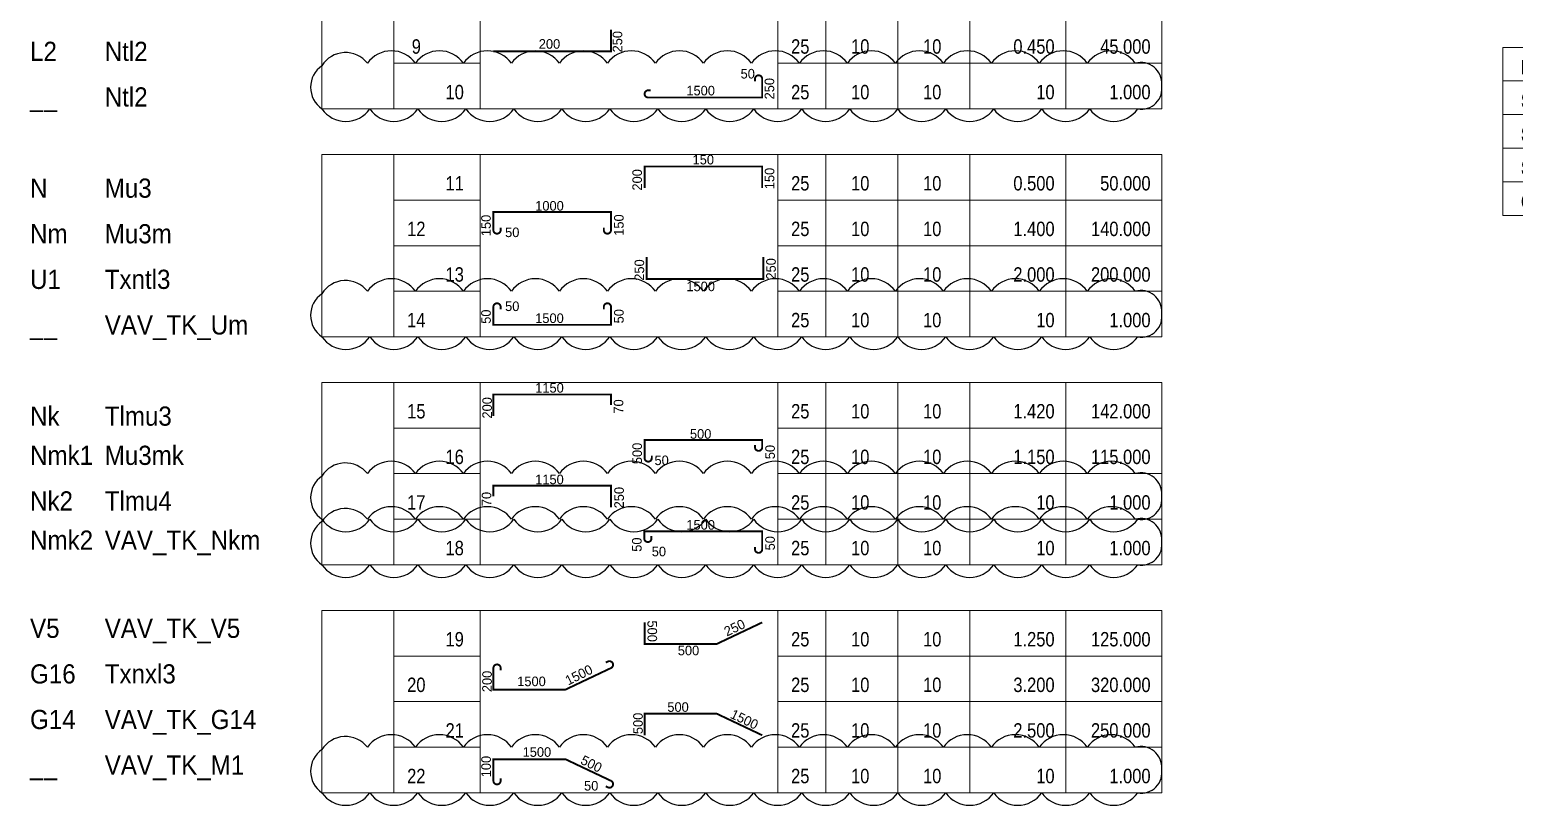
# Model space of a CAD drawing. Header units: millimetres. Extents: x 925681 to 1410834, y 71669 to 296428.
# Drawn here: x 1119095 to 1150030, y 258646 to 274806 of the extents above; entities that cross this region are included whole.
import ezdxf
from ezdxf.enums import TextEntityAlignment as Align

# ---------------------------------------------------------------- set-up
doc = ezdxf.new("R2010")
doc.units = ezdxf.units.MM
doc.header["$LTSCALE"] = 100
for name, color, linetype, lineweight in [('Ap0001_Statistic', 161, 'Continuous', 15), ('Ap0203_T', 243, 'Continuous', 35), ('Ap0310_PSS', 130, 'Continuous', 18), ('Ap0311_H', 8, 'Continuous', 15), ('Ap0314_Kh', 253, 'Continuous', 15)]:
    doc.layers.add(name, color=color, linetype=linetype, lineweight=lineweight)
doc.styles.add('Ap_text tieu de', font='')
doc.styles.add('Ap_Vni-helve', font='', dxfattribs={"width": 0.8, "height": 1})
doc.styles.add('NOTES', font='arial.ttf', dxfattribs={"height": 400})
doc.styles.add('RomanS', font='1.shx')
doc.styles.add('VN', font='')
doc.styles.get('Ap_text tieu de').set_extended_font_data('VNI-Helve-Condense')
doc.styles.get('Ap_Vni-helve').set_extended_font_data('VNI-Helve')
doc.styles.get('VN').set_extended_font_data('VNI-Helve-Condense')

# ---------------------------------------------------------------- blocks, each defined once
blk = doc.blocks.new('*U988')
at = {"const_width": 40}
blk.add_lwpolyline([(9175, -700), (9175, -250), (6725, -250), (6725, -700)], dxfattribs=at)
at = {"layer": 'Ap0310_PSS'}
for p, q in [((0, 0), (0, -950)), ((1500, -950), (1500, 0)), ((1500, 0), (1500, -950)), ((3300, -950), (3300, 0)), ((9500, -950), (9500, 0)), ((10500, -950), (10500, 0)), ((12000, -950), (12000, 0)), ((13500, -950), (13500, 0)), ((15500, -950), (15500, 0)), ((17500, 0), (17500, -950))]:
    blk.add_line(p, q, dxfattribs=at)
at = {"layer": 'Ap0311_H'}
for p, q in [((1500, -950), (3300, -950)), ((9500, -950), (17500, -950))]:
    blk.add_line(p, q, dxfattribs=at)
at = {"style": 'RomanS'}
blk.add_attdef('D2', text='', height=200, dxfattribs=at).set_placement((7948, -107), align=Align.MIDDLE)
at = {"style": 'VN'}
blk.add_attdef('SHT', text='', height=300, dxfattribs=at).set_placement((2768, -750), align=Align.CENTER)
at = {"style": 'RomanS'}
for tag, p in [('D1', (6570, -529)), ('D3', (9329, -500))]:
    blk.add_attdef(tag, text='', height=200, rotation=90, dxfattribs=at).set_placement(p, align=Align.MIDDLE)
at = {"style": 'VN', "flags": 8}
for tag, p in [('PHI', (9968, -750)), ('SOTHANH', (11218, -750)), ('TST', (12718, -750))]:
    blk.add_attdef(tag, text='', height=300, dxfattribs=at).set_placement(p, align=Align.CENTER)
for tag, p in [('L', (15268, -750)), ('LTONG', (17268, -750))]:
    blk.add_attdef(tag, text='', height=300, dxfattribs=at).set_placement(p, align=Align.RIGHT)
blk = doc.blocks.new('*U986')
at = {"const_width": 40}
blk.add_lwpolyline([(6768, -237), (6768, -694), (9200, -694), (9200, -237)], dxfattribs=at)
at = {"layer": 'Ap0310_PSS'}
for p, q in [((0, 0), (0, -950)), ((1500, -950), (1500, 0)), ((1500, 0), (1500, -950)), ((3300, -950), (3300, 0)), ((9500, -950), (9500, 0)), ((10500, -950), (10500, 0)), ((12000, -950), (12000, 0)), ((13500, -950), (13500, 0)), ((15500, -950), (15500, 0)), ((17500, 0), (17500, -950))]:
    blk.add_line(p, q, dxfattribs=at)
at = {"layer": 'Ap0311_H'}
for p, q in [((1500, -950), (3300, -950)), ((9500, -950), (17500, -950))]:
    blk.add_line(p, q, dxfattribs=at)
at = {"style": 'VN'}
blk.add_attdef('SHT', text='', height=300, dxfattribs=at).set_placement((2768, -750), align=Align.CENTER)
at = {"style": 'RomanS'}
for tag, p in [('D1', (6616, -507)), ('D3', (9358, -483))]:
    blk.add_attdef(tag, text='', height=200, rotation=90, dxfattribs=at).set_placement(p, align=Align.MIDDLE)
at = {"style": 'VN', "flags": 8}
for tag, p in [('PHI', (9968, -750)), ('SOTHANH', (11218, -750)), ('TST', (12718, -750))]:
    blk.add_attdef(tag, text='', height=300, dxfattribs=at).set_placement(p, align=Align.CENTER)
for tag, p in [('L', (15268, -750)), ('LTONG', (17268, -750))]:
    blk.add_attdef(tag, text='', height=300, dxfattribs=at).set_placement(p, align=Align.RIGHT)
at = {"style": 'RomanS'}
blk.add_attdef('D2', text='', height=200, dxfattribs=at).set_placement((7893, -848), align=Align.MIDDLE)
blk = doc.blocks.new('*U990')
at = {"const_width": 40}
blk.add_lwpolyline([(6025, -469), (6025, -250), (3575, -250), (3575, -700)], dxfattribs=at)
at = {"layer": 'Ap0310_PSS'}
for p, q in [((0, 0), (0, -950)), ((1500, -950), (1500, 0)), ((1500, 0), (1500, -950)), ((3300, -950), (3300, 0)), ((9500, -950), (9500, 0)), ((10500, -950), (10500, 0)), ((12000, -950), (12000, 0)), ((13500, -950), (13500, 0)), ((15500, -950), (15500, 0)), ((17500, 0), (17500, -950))]:
    blk.add_line(p, q, dxfattribs=at)
at = {"layer": 'Ap0311_H'}
for p, q in [((1500, -950), (3300, -950)), ((9500, -950), (17500, -950))]:
    blk.add_line(p, q, dxfattribs=at)
at = {"style": 'RomanS'}
blk.add_attdef('D2', text='', height=200, dxfattribs=at).set_placement((4743, -112), align=Align.MIDDLE)
at = {"style": 'VN'}
blk.add_attdef('SHT', text='', height=300, dxfattribs=at).set_placement((1968, -750), align=Align.CENTER)
at = {"style": 'RomanS'}
for tag, p in [('D1', (3443, -529)), ('D3', (6181, -500))]:
    blk.add_attdef(tag, text='', height=200, rotation=90, dxfattribs=at).set_placement(p, align=Align.MIDDLE)
at = {"style": 'VN', "flags": 8}
for tag, p in [('PHI', (9968, -750)), ('SOTHANH', (11218, -750)), ('TST', (12718, -750))]:
    blk.add_attdef(tag, text='', height=300, dxfattribs=at).set_placement(p, align=Align.CENTER)
for tag, p in [('L', (15268, -750)), ('LTONG', (17268, -750))]:
    blk.add_attdef(tag, text='', height=300, dxfattribs=at).set_placement(p, align=Align.RIGHT)
blk = doc.blocks.new('*U982')
at = {"color": 0, "const_width": 40}
blk.add_lwpolyline([(3575, -700), (6025, -700), (6025, -250)], dxfattribs=at)
at = {"layer": 'Ap0310_PSS'}
for p, q in [((0, 0), (0, -950)), ((1500, -950), (1500, 0)), ((1500, 0), (1500, -950)), ((3300, -950), (3300, 0)), ((9500, -950), (9500, 0)), ((10500, -950), (10500, 0)), ((12000, -950), (12000, 0)), ((13500, -950), (13500, 0)), ((15500, -950), (15500, 0)), ((17500, 0), (17500, -950))]:
    blk.add_line(p, q, dxfattribs=at)
at = {"layer": 'Ap0311_H'}
for p, q in [((1500, -950), (3300, -950)), ((9500, -950), (17500, -950))]:
    blk.add_line(p, q, dxfattribs=at)
at = {"style": 'VN'}
blk.add_attdef('SHT', text='', height=300, dxfattribs=at).set_placement((1968, -750), align=Align.CENTER)
at = {"color": 0, "style": 'RomanS'}
blk.add_attdef('D1', text='', height=200, dxfattribs=at).set_placement((4743, -547), align=Align.MIDDLE)
blk.add_attdef('D2', text='', height=200, rotation=90, dxfattribs=at).set_placement((6159, -500), align=Align.MIDDLE)
at = {"style": 'VN', "flags": 8}
for tag, p in [('PHI', (9968, -750)), ('SOTHANH', (11218, -750)), ('TST', (12718, -750))]:
    blk.add_attdef(tag, text='', height=300, dxfattribs=at).set_placement(p, align=Align.CENTER)
for tag, p in [('L', (15268, -750)), ('LTONG', (17268, -750))]:
    blk.add_attdef(tag, text='', height=300, dxfattribs=at).set_placement(p, align=Align.RIGHT)
blk = doc.blocks.new('*U992')
blk.add_lwpolyline([(3725, -300, 40, 40, 0), (3725, -250, 40, 40, 1), (3575, -250, 40, 40, 0), (3575, -700, 40, 40, 0), (5075, -700, 40, 40, 0), (6025, -250, 40, 40, 1), (5961, -114, 40, 40, 0), (5916, -136, 0, 0, 0)], format="xyseb")
at = {"layer": 'Ap0310_PSS'}
for p, q in [((0, 0), (0, -950)), ((1500, -950), (1500, 0)), ((1500, 0), (1500, -950)), ((3300, -950), (3300, 0)), ((9500, -950), (9500, 0)), ((10500, -950), (10500, 0)), ((12000, -950), (12000, 0)), ((13500, -950), (13500, 0)), ((15500, -950), (15500, 0)), ((17500, 0), (17500, -950))]:
    blk.add_line(p, q, dxfattribs=at)
at = {"layer": 'Ap0311_H'}
for p, q in [((1500, -950), (3300, -950)), ((9500, -950), (17500, -950))]:
    blk.add_line(p, q, dxfattribs=at)
at = {"style": 'RomanS'}
for tag, rotation, p in [('D3', 26.5651, (5356, -392)), ('D1', 90, (3442, -530))]:
    blk.add_attdef(tag, text='', height=200, rotation=rotation, dxfattribs=at).set_placement(p, align=Align.MIDDLE)
at = {"style": 'VN'}
blk.add_attdef('SHT', text='', height=300, dxfattribs=at).set_placement((1968, -750), align=Align.CENTER)
at = {"style": 'RomanS'}
blk.add_attdef('D2', text='', height=200, dxfattribs=at).set_placement((4368, -528), align=Align.MIDDLE)
at = {"style": 'VN', "flags": 8}
for tag, p in [('PHI', (9968, -750)), ('SOTHANH', (11218, -750)), ('TST', (12718, -750))]:
    blk.add_attdef(tag, text='', height=300, dxfattribs=at).set_placement(p, align=Align.CENTER)
for tag, p in [('L', (15268, -750)), ('LTONG', (17268, -750))]:
    blk.add_attdef(tag, text='', height=300, dxfattribs=at).set_placement(p, align=Align.RIGHT)
blk = doc.blocks.new('*U987')
at = {"const_width": 40}
blk.add_lwpolyline([(6025, -625), (6025, -250), (3575, -250), (3575, -625)], dxfattribs=at)
for points in [[(3725, -575), (3725, -625, -1), (3575, -625)], [(5875, -575), (5875, -625, 1), (6025, -625)]]:
    blk.add_lwpolyline(points, format="xyb", dxfattribs=at)
at = {"layer": 'Ap0310_PSS'}
for p, q in [((0, 0), (0, -950)), ((1500, -950), (1500, 0)), ((1500, 0), (1500, -950)), ((3300, -950), (3300, 0)), ((9500, -950), (9500, 0)), ((10500, -950), (10500, 0)), ((12000, -950), (12000, 0)), ((13500, -950), (13500, 0)), ((15500, -950), (15500, 0)), ((17500, 0), (17500, -950))]:
    blk.add_line(p, q, dxfattribs=at)
at = {"layer": 'Ap0311_H'}
for p, q in [((1500, -950), (3300, -950)), ((9500, -950), (17500, -950))]:
    blk.add_line(p, q, dxfattribs=at)
at = {"style": 'RomanS'}
for tag, p in [('D2', (4743, -120)), ('M', (3967, -672))]:
    blk.add_attdef(tag, text='', height=200, dxfattribs=at).set_placement(p, align=Align.MIDDLE)
at = {"style": 'VN'}
blk.add_attdef('SHT', text='', height=300, dxfattribs=at).set_placement((1968, -750), align=Align.CENTER)
at = {"style": 'RomanS'}
for tag, p in [('D1', (3420, -529)), ('D3', (6189, -520))]:
    blk.add_attdef(tag, text='', height=200, rotation=90, dxfattribs=at).set_placement(p, align=Align.MIDDLE)
at = {"style": 'VN', "flags": 8}
for tag, p in [('PHI', (9968, -750)), ('SOTHANH', (11218, -750)), ('TST', (12718, -750))]:
    blk.add_attdef(tag, text='', height=300, dxfattribs=at).set_placement(p, align=Align.CENTER)
for tag, p in [('L', (15268, -750)), ('LTONG', (17268, -750))]:
    blk.add_attdef(tag, text='', height=300, dxfattribs=at).set_placement(p, align=Align.RIGHT)
blk = doc.blocks.new('*U995')
at = {"const_width": 40}
blk.add_lwpolyline([(9175, -400), (9175, -250), (6725, -250), (6725, -625)], dxfattribs=at)
for points in [[(6875, -575), (6875, -625, -1), (6725, -625)], [(9025, -350), (9025, -400, 1), (9175, -400)]]:
    blk.add_lwpolyline(points, format="xyb", dxfattribs=at)
at = {"layer": 'Ap0310_PSS'}
for p, q in [((0, 0), (0, -950)), ((1500, -950), (1500, 0)), ((1500, 0), (1500, -950)), ((3300, -950), (3300, 0)), ((9500, -950), (9500, 0)), ((10500, -950), (10500, 0)), ((12000, -950), (12000, 0)), ((13500, -950), (13500, 0)), ((15500, -950), (15500, 0)), ((17500, 0), (17500, -950))]:
    blk.add_line(p, q, dxfattribs=at)
at = {"layer": 'Ap0311_H'}
for p, q in [((1500, -950), (3300, -950)), ((9500, -950), (17500, -950))]:
    blk.add_line(p, q, dxfattribs=at)
at = {"style": 'RomanS'}
for tag, p in [('D2', (7893, -122)), ('M', (7080, -672))]:
    blk.add_attdef(tag, text='', height=200, dxfattribs=at).set_placement(p, align=Align.MIDDLE)
at = {"style": 'VN'}
blk.add_attdef('SHT', text='', height=300, dxfattribs=at).set_placement((2768, -750), align=Align.CENTER)
at = {"style": 'RomanS'}
for tag, p in [('D1', (6570, -529)), ('D3', (9339, -500))]:
    blk.add_attdef(tag, text='', height=200, rotation=90, dxfattribs=at).set_placement(p, align=Align.MIDDLE)
at = {"style": 'VN', "flags": 8}
for tag, p in [('PHI', (9968, -750)), ('SOTHANH', (11218, -750)), ('TST', (12718, -750))]:
    blk.add_attdef(tag, text='', height=300, dxfattribs=at).set_placement(p, align=Align.CENTER)
for tag, p in [('L', (15268, -750)), ('LTONG', (17268, -750))]:
    blk.add_attdef(tag, text='', height=300, dxfattribs=at).set_placement(p, align=Align.RIGHT)
blk = doc.blocks.new('*U998')
at = {"const_width": 40}
blk.add_lwpolyline([(6725, -250), (6725, -700), (8225, -700), (9175, -250)], dxfattribs=at)
at = {"layer": 'Ap0310_PSS'}
for p, q in [((0, 0), (0, -950)), ((1500, -950), (1500, 0)), ((1500, 0), (1500, -950)), ((3300, -950), (3300, 0)), ((9500, -950), (9500, 0)), ((10500, -950), (10500, 0)), ((12000, -950), (12000, 0)), ((13500, -950), (13500, 0)), ((15500, -950), (15500, 0)), ((17500, 0), (17500, -950))]:
    blk.add_line(p, q, dxfattribs=at)
at = {"layer": 'Ap0311_H'}
for p, q in [((1500, -950), (3300, -950)), ((9500, -950), (17500, -950))]:
    blk.add_line(p, q, dxfattribs=at)
at = {"style": 'RomanS'}
for tag, rotation, p in [('D1', 270, (6725, -432)), ('D3', 25.3462, (8668, -503))]:
    blk.add_attdef(tag, text='', height=200, rotation=rotation, dxfattribs=at).set_placement(p, align=Align.BOTTOM_CENTER)
at = {"style": 'VN'}
blk.add_attdef('SHT', text='', height=300, dxfattribs=at).set_placement((2768, -750), align=Align.CENTER)
at = {"style": 'VN', "flags": 8}
for tag, p in [('PHI', (9968, -750)), ('SOTHANH', (11218, -750)), ('TST', (12718, -750))]:
    blk.add_attdef(tag, text='', height=300, dxfattribs=at).set_placement(p, align=Align.CENTER)
for tag, p in [('L', (15268, -750)), ('LTONG', (17268, -750))]:
    blk.add_attdef(tag, text='', height=300, dxfattribs=at).set_placement(p, align=Align.RIGHT)
at = {"style": 'RomanS'}
blk.add_attdef('D2', text='', height=200, dxfattribs=at).set_placement((7640, -834), align=Align.MIDDLE)
blk = doc.blocks.new('*U993')
at = {"const_width": 40}
blk.add_lwpolyline([(9175, -700), (8225, -250), (6725, -250), (6725, -700)], dxfattribs=at)
at = {"layer": 'Ap0310_PSS'}
for p, q in [((0, 0), (0, -950)), ((1500, -950), (1500, 0)), ((1500, 0), (1500, -950)), ((3300, -950), (3300, 0)), ((9500, -950), (9500, 0)), ((10500, -950), (10500, 0)), ((12000, -950), (12000, 0)), ((13500, -950), (13500, 0)), ((15500, -950), (15500, 0)), ((17500, 0), (17500, -950))]:
    blk.add_line(p, q, dxfattribs=at)
at = {"layer": 'Ap0311_H'}
for p, q in [((1500, -950), (3300, -950)), ((9500, -950), (17500, -950))]:
    blk.add_line(p, q, dxfattribs=at)
at = {"style": 'RomanS'}
for tag, rotation, p in [('D1', 90, (6747, -454)), ('D3', 334.6538, (8737, -514))]:
    blk.add_attdef(tag, text='', height=200, rotation=rotation, dxfattribs=at).set_placement(p, align=Align.BOTTOM_CENTER)
blk.add_attdef('D2', text='', height=200, dxfattribs=at).set_placement((7422, -273), align=Align.BOTTOM_CENTER)
at = {"style": 'VN'}
blk.add_attdef('SHT', text='', height=300, dxfattribs=at).set_placement((2768, -750), align=Align.CENTER)
for tag, flags, p in [('PHIA', 1, (6668, -750)), ('PHI', 8, (9968, -750)), ('SOTHANH', 8, (11218, -750)), ('TST', 8, (12718, -750))]:
    blk.add_attdef(tag, text='', height=300, dxfattribs=dict(at, flags=flags)).set_placement(p, align=Align.CENTER)
at = {"style": 'VN', "flags": 8}
for tag, p in [('L', (15268, -750)), ('LTONG', (17268, -750))]:
    blk.add_attdef(tag, text='', height=300, dxfattribs=at).set_placement(p, align=Align.RIGHT)
blk = doc.blocks.new('*U996')
at = {"const_width": 40}
blk.add_lwpolyline([(6025, -700), (6025, -250), (3575, -250), (3575, -475)], dxfattribs=at)
at = {"layer": 'Ap0310_PSS'}
for p, q in [((0, 0), (0, -950)), ((1500, -950), (1500, 0)), ((1500, 0), (1500, -950)), ((3300, -950), (3300, 0)), ((9500, -950), (9500, 0)), ((10500, -950), (10500, 0)), ((12000, -950), (12000, 0)), ((13500, -950), (13500, 0)), ((15500, -950), (15500, 0)), ((17500, 0), (17500, -950))]:
    blk.add_line(p, q, dxfattribs=at)
at = {"layer": 'Ap0311_H'}
for p, q in [((1500, -950), (3300, -950)), ((9500, -950), (17500, -950))]:
    blk.add_line(p, q, dxfattribs=at)
at = {"style": 'RomanS'}
blk.add_attdef('D2', text='', height=200, dxfattribs=at).set_placement((4743, -120), align=Align.MIDDLE)
at = {"style": 'VN'}
blk.add_attdef('SHT', text='', height=300, dxfattribs=at).set_placement((1968, -750), align=Align.CENTER)
at = {"style": 'RomanS'}
for tag, p in [('D1', (3431, -529)), ('D3', (6193, -500))]:
    blk.add_attdef(tag, text='', height=200, rotation=90, dxfattribs=at).set_placement(p, align=Align.MIDDLE)
at = {"style": 'VN', "flags": 8}
for tag, p in [('PHI', (9968, -750)), ('SOTHANH', (11218, -750)), ('TST', (12718, -750))]:
    blk.add_attdef(tag, text='', height=300, dxfattribs=at).set_placement(p, align=Align.CENTER)
for tag, p in [('L', (15268, -750)), ('LTONG', (17268, -750))]:
    blk.add_attdef(tag, text='', height=300, dxfattribs=at).set_placement(p, align=Align.RIGHT)
blk = doc.blocks.new('*U983')
blk.add_lwpolyline([(9025, -375, 40, 40, 0), (9025, -325, 40, 40, -1), (9175, -325, 40, 40, 0), (9175, -713, 40, 40, 0), (6850, -713, 40, 40, 0), (6800, -713, 40, 40, -1), (6800, -563, 40, 40, 0), (6850, -563, 0, 0, 0)], format="xyseb")
at = {"layer": 'Ap0310_PSS'}
for p, q in [((0, 0), (0, -950)), ((1500, -950), (1500, 0)), ((1500, 0), (1500, -950)), ((3300, -950), (3300, 0)), ((9500, -950), (9500, 0)), ((10500, -950), (10500, 0)), ((12000, -950), (12000, 0)), ((13500, -950), (13500, 0)), ((15500, -950), (15500, 0)), ((17500, 0), (17500, -950))]:
    blk.add_line(p, q, dxfattribs=at)
at = {"layer": 'Ap0311_H'}
for p, q in [((1500, -950), (3300, -950)), ((9500, -950), (17500, -950))]:
    blk.add_line(p, q, dxfattribs=at)
at = {"style": 'RomanS'}
for tag, p in [('M', (8874, -217)), ('D2', (7893, -569))]:
    blk.add_attdef(tag, text='', height=200, dxfattribs=at).set_placement(p, align=Align.MIDDLE)
at = {"style": 'VN'}
blk.add_attdef('SHT', text='', height=300, dxfattribs=at).set_placement((2768, -750), align=Align.CENTER)
at = {"style": 'RomanS'}
blk.add_attdef('D1', text='', height=200, rotation=90, dxfattribs=at).set_placement((9326, -529), align=Align.MIDDLE)
at = {"style": 'VN', "flags": 8}
for tag, p in [('PHI', (9968, -750)), ('SOTHANH', (11218, -750)), ('TST', (12718, -750))]:
    blk.add_attdef(tag, text='', height=300, dxfattribs=at).set_placement(p, align=Align.CENTER)
for tag, p in [('L', (15268, -750)), ('LTONG', (17268, -750))]:
    blk.add_attdef(tag, text='', height=300, dxfattribs=at).set_placement(p, align=Align.RIGHT)
blk = doc.blocks.new('*U984')
at = {"const_width": 40}
for points in [[(3725, -375), (3725, -325, 1), (3575, -325)], [(5875, -375), (5875, -325, -1), (6025, -325)]]:
    blk.add_lwpolyline(points, format="xyb", dxfattribs=at)
blk.add_lwpolyline([(6025, -325), (6025, -700), (3575, -700), (3575, -325)], dxfattribs=at)
at = {"layer": 'Ap0310_PSS'}
for p, q in [((0, 0), (0, -950)), ((1500, -950), (1500, 0)), ((1500, 0), (1500, -950)), ((3300, -950), (3300, 0)), ((9500, -950), (9500, 0)), ((10500, -950), (10500, 0)), ((12000, -950), (12000, 0)), ((13500, -950), (13500, 0)), ((15500, -950), (15500, 0)), ((17500, 0), (17500, -950))]:
    blk.add_line(p, q, dxfattribs=at)
at = {"layer": 'Ap0311_H'}
for p, q in [((1500, -950), (3300, -950)), ((9500, -950), (17500, -950))]:
    blk.add_line(p, q, dxfattribs=at)
at = {"style": 'RomanS'}
for tag, p in [('M', (3967, -312)), ('D2', (4743, -561))]:
    blk.add_attdef(tag, text='', height=200, dxfattribs=at).set_placement(p, align=Align.MIDDLE)
at = {"style": 'VN'}
blk.add_attdef('SHT', text='', height=300, dxfattribs=at).set_placement((1968, -750), align=Align.CENTER)
at = {"style": 'RomanS'}
for tag, p in [('D1', (3420, -529)), ('D3', (6189, -520))]:
    blk.add_attdef(tag, text='', height=200, rotation=90, dxfattribs=at).set_placement(p, align=Align.MIDDLE)
at = {"style": 'VN', "flags": 8}
for tag, p in [('PHI', (9968, -750)), ('SOTHANH', (11218, -750)), ('TST', (12718, -750))]:
    blk.add_attdef(tag, text='', height=300, dxfattribs=at).set_placement(p, align=Align.CENTER)
for tag, p in [('L', (15268, -750)), ('LTONG', (17268, -750))]:
    blk.add_attdef(tag, text='', height=300, dxfattribs=at).set_placement(p, align=Align.RIGHT)
blk = doc.blocks.new('*U997')
at = {"const_width": 40}
blk.add_lwpolyline([(6718, -400), (6718, -250), (9175, -250), (9175, -625)], dxfattribs=at)
for points in [[(6868, -350), (6868, -400, -1), (6718, -400)], [(9025, -575), (9025, -625, 1), (9175, -625)]]:
    blk.add_lwpolyline(points, format="xyb", dxfattribs=at)
at = {"layer": 'Ap0310_PSS'}
for p, q in [((0, 0), (0, -950)), ((1500, -950), (1500, 0)), ((1500, 0), (1500, -950)), ((3300, -950), (3300, 200)), ((9500, -950), (9500, 0)), ((10500, -950), (10500, 0)), ((12000, -950), (12000, 0)), ((13500, -950), (13500, 0)), ((15500, -950), (15500, 0)), ((17500, 0), (17500, -950))]:
    blk.add_line(p, q, dxfattribs=at)
at = {"layer": 'Ap0311_H'}
for p, q in [((1500, -950), (3300, -950)), ((9500, -950), (17500, -950))]:
    blk.add_line(p, q, dxfattribs=at)
at = {"style": 'RomanS'}
for tag, p in [('D2', (7893, -117)), ('M', (7023, -672))]:
    blk.add_attdef(tag, text='', height=200, dxfattribs=at).set_placement(p, align=Align.MIDDLE)
at = {"style": 'VN'}
blk.add_attdef('SHT', text='', height=300, dxfattribs=at).set_placement((2768, -750), align=Align.CENTER)
at = {"style": 'RomanS'}
for tag, p in [('D1', (6563, -529)), ('D3', (9339, -500))]:
    blk.add_attdef(tag, text='', height=200, rotation=90, dxfattribs=at).set_placement(p, align=Align.MIDDLE)
at = {"style": 'VN', "flags": 8}
for tag, p in [('PHI', (9968, -750)), ('SOTHANH', (11218, -750)), ('TST', (12718, -750))]:
    blk.add_attdef(tag, text='', height=300, dxfattribs=at).set_placement(p, align=Align.CENTER)
for tag, p in [('L', (15268, -750)), ('LTONG', (17268, -750))]:
    blk.add_attdef(tag, text='', height=300, dxfattribs=at).set_placement(p, align=Align.RIGHT)
blk = doc.blocks.new('*U994')
blk.add_lwpolyline([(5916, -814, 40, 40, 0), (5961, -836, 40, 40, 1), (6025, -700, 40, 40, 0), (5075, -250, 40, 40, 0), (3575, -250, 40, 40, 0), (3575, -700, 40, 40, 1), (3725, -700, 40, 40, 0), (3725, -650, 0, 0, 0)], format="xyseb")
at = {"layer": 'Ap0310_PSS'}
for p, q in [((0, 0), (0, -950)), ((1500, -950), (1500, 0)), ((1500, 0), (1500, -950)), ((3300, -950), (3300, 0)), ((9500, -950), (9500, 0)), ((10500, -950), (10500, 0)), ((12000, -950), (12000, 0)), ((13500, -950), (13500, 0)), ((15500, -950), (15500, 0)), ((17500, 0), (17500, -950))]:
    blk.add_line(p, q, dxfattribs=at)
at = {"layer": 'Ap0311_H'}
for p, q in [((1500, -950), (3300, -950)), ((9500, -950), (17500, -950))]:
    blk.add_line(p, q, dxfattribs=at)
at = {"style": 'RomanS'}
for tag, p in [('D2', (4481, -100)), ('M', (5612, -803))]:
    blk.add_attdef(tag, text='', height=200, dxfattribs=at).set_placement(p, align=Align.MIDDLE)
for tag, rotation, p in [('D1', 90, (3422, -403)), ('D3', 333.4349, (5617, -346))]:
    blk.add_attdef(tag, text='', height=200, rotation=rotation, dxfattribs=at).set_placement(p, align=Align.MIDDLE)
at = {"style": 'VN'}
blk.add_attdef('SHT', text='', height=300, dxfattribs=at).set_placement((1968, -750), align=Align.CENTER)
at = {"style": 'VN', "flags": 8}
for tag, p in [('PHI', (9968, -750)), ('SOTHANH', (11218, -750)), ('TST', (12718, -750))]:
    blk.add_attdef(tag, text='', height=300, dxfattribs=at).set_placement(p, align=Align.CENTER)
for tag, p in [('L', (15268, -750)), ('LTONG', (17268, -750))]:
    blk.add_attdef(tag, text='', height=300, dxfattribs=at).set_placement(p, align=Align.RIGHT)
blk = doc.blocks.new('VAV_TongHopCap2')
at = {"layer": 'Ap0310_PSS'}
for p, q in [((0, 0), (11893, 0)), ((0, 0), (0, -3500)), ((4646, 0), (4646, -3500)), ((6696, 0), (6696, -3500)), ((9843, 0), (9843, -3500)), ((11893, 0), (11893, -3500)), ((0, -700), (11893, -700)), ((0, -1400), (11893, -1400)), ((0, -2100), (11893, -2100)), ((0, -2800), (11893, -2800)), ((0, -3500), (11893, -3500))]:
    blk.add_line(p, q, dxfattribs=at)
at = {"layer": 'Ap0001_Statistic', "color": 3, "lineweight": 80, "style": 'NOTES', "width": 0.8}
for tag, p in [('KLUONG', (6493, -650)), ('KLUONG1', (11690, -650)), ('NEO3', (6493, -1350)), ('NEO31', (11690, -1350)), ('NEO4', (6493, -2050)), ('NEO41', (11690, -2050)), ('NEO5', (6493, -2750)), ('NEO51', (11690, -2750)), ('CHDAIKEM', (6493, -3450)), ('CHDAIKEM1', (11690, -3450))]:
    blk.add_attdef(tag, text='', height=300, dxfattribs=at).set_placement(p, align=Align.BOTTOM_RIGHT)
at = {"layer": 'Ap0203_T', "style": 'Ap_text tieu de', "width": 0.9}
for s, p in [('KHOÁI LÖÔÏNG CAÙP (kG)', (379, -650)), ('HAO HUÏT 5%%%', (7075, -650)), ('SOÁ ÑAÀU NEO 3 SÔÏI', (379, -1350)), ('HAO HUÏT 2%%%', (7075, -1350)), ('SOÁ ÑAÀU NEO 4 SÔÏI', (379, -2050)), ('HAO HUÏT 2%%%', (7075, -2050)), ('SOÁ ÑAÀU NEO 5 SÔÏI', (379, -2750)), ('HAO HUÏT 2%%%', (7075, -2750)), ('CHIEÀU DAØI OÁNG KEÕM (m)', (379, -3450)), ('HAO HUÏT 5%%%', (7075, -3450))]:
    blk.add_text(s, height=300, dxfattribs=at).set_placement(p, align=Align.BOTTOM_LEFT)

msp = doc.modelspace()

# ---------------------------------------------------------------- linework, layer by layer
at = {"layer": 'Ap0310_PSS'}
for p, q in [((1125182.5, 273156), (1142682.5, 273156)), ((1125182.5, 272206), (1142682.5, 272206)), ((1142682.5, 268406), (1125182.5, 268406)), ((1125182.5, 267456), (1142682.5, 267456)), ((1142682.5, 263656), (1125182.5, 263656)), ((1142682.5, 262706), (1125182.5, 262706)), ((1142682.5, 258906), (1125182.5, 258906))]:
    msp.add_line(p, q, dxfattribs=at)
at = {"layer": 'Defpoints', "color": 1}
for points in [[(1125182.5, 273156, 0.5205671), (1126182.5, 273156, 0.5205671), (1127182.5, 273156, 0.5205671), (1128182.5, 273156, 0.5205671), (1129182.5, 273156, 0.5205671), (1130182.5, 273156, 0.5205671), (1131182.5, 273156, 0.5205671), (1132182.5, 273156, 0.5205671), (1133182.5, 273156, 0.5205671), (1134182.5, 273156, 0.5205671), (1135182.5, 273156, 0.5205671), (1136182.5, 273156, 0.5205671), (1137182.5, 273156, 0.5205671), (1138182.5, 273156, 0.5205671), (1139182.5, 273156, 0.5205671), (1140182.5, 273156, 0.5205671), (1141182.5, 273156, 0.5205671), (1142182.5, 273156, 0.5205671), (1142682.5, 273656, 0.5205671), (1142132.5, 274106, 0.5205671), (1141132.5, 274106, 0.5205671), (1140132.5, 274106, 0.5205671), (1139132.5, 274106, 0.5205671), (1138132.5, 274106, 0.5205671), (1137132.5, 274106, 0.5205671), (1136132.5, 274106, 0.5205671), (1135132.5, 274106, 0.5205671), (1134132.5, 274106, 0.5205671), (1133132.5, 274106, 0.5205671), (1132132.5, 274106, 0.5205671), (1131132.5, 274106, 0.5205671), (1130132.5, 274106, 0.5205671), (1129132.5, 274106, 0.5205671), (1128132.5, 274106, 0.5205671), (1127132.5, 274106, 0.5205671), (1126132.5, 274106, 0.5205671), (1125182.5, 274056, 0.5205671)], [(1125182.5, 268406, 0.5205671), (1126182.5, 268406, 0.5205671), (1127182.5, 268406, 0.5205671), (1128182.5, 268406, 0.5205671), (1129182.5, 268406, 0.5205671), (1130182.5, 268406, 0.5205671), (1131182.5, 268406, 0.5205671), (1132182.5, 268406, 0.5205671), (1133182.5, 268406, 0.5205671), (1134182.5, 268406, 0.5205671), (1135182.5, 268406, 0.5205671), (1136182.5, 268406, 0.5205671), (1137182.5, 268406, 0.5205671), (1138182.5, 268406, 0.5205671), (1139182.5, 268406, 0.5205671), (1140182.5, 268406, 0.5205671), (1141182.5, 268406, 0.5205671), (1142182.5, 268406, 0.5205671), (1142682.5, 268906, 0.5205671), (1142132.5, 269356, 0.5205671), (1141132.5, 269356, 0.5205671), (1140132.5, 269356, 0.5205671), (1139132.5, 269356, 0.5205671), (1138132.5, 269356, 0.5205671), (1137132.5, 269356, 0.5205671), (1136132.5, 269356, 0.5205671), (1135132.5, 269356, 0.5205671), (1134132.5, 269356, 0.5205671), (1133132.5, 269356, 0.5205671), (1132132.5, 269356, 0.5205671), (1131132.5, 269356, 0.5205671), (1130132.5, 269356, 0.5205671), (1129132.5, 269356, 0.5205671), (1128132.5, 269356, 0.5205671), (1127132.5, 269356, 0.5205671), (1126132.5, 269356, 0.5205671), (1125182.5, 269306, 0.5205671)], [(1125182.5, 264606, 0.5205671), (1126182.5, 264606, 0.5205671), (1127182.5, 264606, 0.5205671), (1128182.5, 264606, 0.5205671), (1129182.5, 264606, 0.5205671), (1130182.5, 264606, 0.5205671), (1131182.5, 264606, 0.5205671), (1132182.5, 264606, 0.5205671), (1133182.5, 264606, 0.5205671), (1134182.5, 264606, 0.5205671), (1135182.5, 264606, 0.5205671), (1136182.5, 264606, 0.5205671), (1137182.5, 264606, 0.5205671), (1138182.5, 264606, 0.5205671), (1139182.5, 264606, 0.5205671), (1140182.5, 264606, 0.5205671), (1141182.5, 264606, 0.5205671), (1142182.5, 264606, 0.5205671), (1142682.5, 265106, 0.5205671), (1142132.5, 265556, 0.5205671), (1141132.5, 265556, 0.5205671), (1140132.5, 265556, 0.5205671), (1139132.5, 265556, 0.5205671), (1138132.5, 265556, 0.5205671), (1137132.5, 265556, 0.5205671), (1136132.5, 265556, 0.5205671), (1135132.5, 265556, 0.5205671), (1134132.5, 265556, 0.5205671), (1133132.5, 265556, 0.5205671), (1132132.5, 265556, 0.5205671), (1131132.5, 265556, 0.5205671), (1130132.5, 265556, 0.5205671), (1129132.5, 265556, 0.5205671), (1128132.5, 265556, 0.5205671), (1127132.5, 265556, 0.5205671), (1126132.5, 265556, 0.5205671), (1125182.5, 265506, 0.5205671)], [(1125182.5, 263656, 0.5205671), (1126182.5, 263656, 0.5205671), (1127182.5, 263656, 0.5205671), (1128182.5, 263656, 0.5205671), (1129182.5, 263656, 0.5205671), (1130182.5, 263656, 0.5205671), (1131182.5, 263656, 0.5205671), (1132182.5, 263656, 0.5205671), (1133182.5, 263656, 0.5205671), (1134182.5, 263656, 0.5205671), (1135182.5, 263656, 0.5205671), (1136182.5, 263656, 0.5205671), (1137182.5, 263656, 0.5205671), (1138182.5, 263656, 0.5205671), (1139182.5, 263656, 0.5205671), (1140182.5, 263656, 0.5205671), (1141182.5, 263656, 0.5205671), (1142182.5, 263656, 0.5205671), (1142682.5, 264156, 0.5205671), (1142132.5, 264606, 0.5205671), (1141132.5, 264606, 0.5205671), (1140132.5, 264606, 0.5205671), (1139132.5, 264606, 0.5205671), (1138132.5, 264606, 0.5205671), (1137132.5, 264606, 0.5205671), (1136132.5, 264606, 0.5205671), (1135132.5, 264606, 0.5205671), (1134132.5, 264606, 0.5205671), (1133132.5, 264606, 0.5205671), (1132132.5, 264606, 0.5205671), (1131132.5, 264606, 0.5205671), (1130132.5, 264606, 0.5205671), (1129132.5, 264606, 0.5205671), (1128132.5, 264606, 0.5205671), (1127132.5, 264606, 0.5205671), (1126132.5, 264606, 0.5205671), (1125182.5, 264556, 0.5205671)], [(1125182.5, 258906, 0.5205671), (1126182.5, 258906, 0.5205671), (1127182.5, 258906, 0.5205671), (1128182.5, 258906, 0.5205671), (1129182.5, 258906, 0.5205671), (1130182.5, 258906, 0.5205671), (1131182.5, 258906, 0.5205671), (1132182.5, 258906, 0.5205671), (1133182.5, 258906, 0.5205671), (1134182.5, 258906, 0.5205671), (1135182.5, 258906, 0.5205671), (1136182.5, 258906, 0.5205671), (1137182.5, 258906, 0.5205671), (1138182.5, 258906, 0.5205671), (1139182.5, 258906, 0.5205671), (1140182.5, 258906, 0.5205671), (1141182.5, 258906, 0.5205671), (1142182.5, 258906, 0.5205671), (1142682.5, 259406, 0.5205671), (1142132.5, 259856, 0.5205671), (1141132.5, 259856, 0.5205671), (1140132.5, 259856, 0.5205671), (1139132.5, 259856, 0.5205671), (1138132.5, 259856, 0.5205671), (1137132.5, 259856, 0.5205671), (1136132.5, 259856, 0.5205671), (1135132.5, 259856, 0.5205671), (1134132.5, 259856, 0.5205671), (1133132.5, 259856, 0.5205671), (1132132.5, 259856, 0.5205671), (1131132.5, 259856, 0.5205671), (1130132.5, 259856, 0.5205671), (1129132.5, 259856, 0.5205671), (1128132.5, 259856, 0.5205671), (1127132.5, 259856, 0.5205671), (1126132.5, 259856, 0.5205671), (1125182.5, 259806, 0.5205671)]]:
    msp.add_lwpolyline(points, format="xyb", close=True, dxfattribs=at)

# ---------------------------------------------------------------- block references
at = {"layer": 'Ap0001_Statistic', "lineweight": 80}
ref = msp.add_blockref('*U982', (1125182.5, 275056), dxfattribs=at)
ref.add_attrib('D1', '200', dxfattribs={"layer": '0', "color": 0, "height": 200, "style": 'RomanS', "flags": 8}).set_placement((1129926, 274509.4), align=Align.MIDDLE)
ref.add_attrib('D2', '250', dxfattribs={"layer": '0', "color": 0, "height": 200, "rotation": 90, "style": 'RomanS', "flags": 8}).set_placement((1131341.8, 274556), align=Align.MIDDLE)
ref.add_attrib('SHT', '9', dxfattribs={"layer": '0', "height": 300, "style": 'VN'}).set_placement((1127151, 274306), align=Align.CENTER)
ref.add_attrib('SOTHANH', '10', dxfattribs={"layer": '0', "height": 300, "style": 'VN', "flags": 8}).set_placement((1136401, 274306), align=Align.CENTER)
ref.add_attrib('PHI', '25', dxfattribs={"layer": '0', "height": 300, "style": 'VN', "flags": 8}).set_placement((1135151, 274306), align=Align.CENTER)
ref.add_attrib('TST', '10', dxfattribs={"layer": '0', "height": 300, "style": 'VN', "flags": 8}).set_placement((1137901, 274306), align=Align.CENTER)
ref.add_attrib('L', '0.450', dxfattribs={"layer": '0', "height": 300, "style": 'VN', "flags": 8}).set_placement((1140451, 274306), align=Align.RIGHT)
ref.add_attrib('LTONG', '45.000', dxfattribs={"layer": '0', "height": 300, "style": 'VN', "flags": 8}).set_placement((1142451, 274306), align=Align.RIGHT)
at = {"layer": 'Ap0001_Statistic'}
msp.add_blockref('VAV_TongHopCap2', (1149790, 274437.7), dxfattribs=at)
for name, p, values in [('*U983', (1125182.5, 274106), {'D1': '250', 'D2': '1500', 'SHT': '10', 'PHI': '25', 'SOTHANH': '10', 'TST': '10', 'L': '10', 'LTONG': '1.000', 'M': '50'}), ('*U984', (1125182.5, 269356), {'D1': '50', 'D2': '1500', 'D3': '50', 'SHT': '14', 'SOTHANH': '10', 'PHI': '25', 'TST': '10', 'L': '10', 'LTONG': '1.000', 'M': '50'}), ('*U995', (1125182.5, 266506), {'D1': '500', 'D2': '500', 'D3': '50', 'SHT': '16', 'SOTHANH': '10', 'PHI': '25', 'TST': '10', 'L': '1.150', 'LTONG': '115.000', 'M': '50'}), ('*U996', (1125182.5, 265556), {'D1': '70', 'D2': '1150', 'D3': '250', 'SHT': '17', 'SOTHANH': '10', 'PHI': '25', 'TST': '10', 'L': '10', 'LTONG': '1.000'}), ('*U997', (1125182.5, 264606), {'D1': '50', 'D2': '1500', 'D3': '50', 'SHT': '18', 'SOTHANH': '10', 'PHI': '25', 'TST': '10', 'L': '10', 'LTONG': '1.000', 'M': '50'}), ('*U993', (1125182.5, 260806), {'D1': '500', 'D2': '500', 'D3': '1500', 'SHT': '21', 'SOTHANH': '10', 'PHI': '25', 'TST': '10', 'L': '2.500', 'LTONG': '250.000'}), ('*U994', (1125182.5, 259856), {'D1': '100', 'D2': '1500', 'D3': '500', 'M': '50', 'SHT': '22', 'SOTHANH': '10', 'PHI': '25', 'TST': '10', 'L': '10', 'LTONG': '1.000'})]:
    msp.add_blockref(name, p, dxfattribs=at).add_auto_attribs(values)
at = {"layer": 'Ap0001_Statistic', "color": 3, "lineweight": 80}
ref = msp.add_blockref('*U988', (1125182.5, 272206), dxfattribs=at)
ref.add_attrib('D1', '200', dxfattribs={"layer": '0', "height": 200, "rotation": 90, "style": 'RomanS'}).set_placement((1131752.5, 271677.5), align=Align.MIDDLE)
ref.add_attrib('D2', '150', dxfattribs={"layer": '0', "height": 200, "style": 'RomanS'}).set_placement((1133130.6, 272099.1), align=Align.MIDDLE)
ref.add_attrib('D3', '150', dxfattribs={"layer": '0', "height": 200, "rotation": 90, "style": 'RomanS'}).set_placement((1134511.3, 271706), align=Align.MIDDLE)
ref.add_attrib('SHT', '11', dxfattribs={"layer": '0', "height": 300, "style": 'VN'}).set_placement((1127951, 271456), align=Align.CENTER)
ref.add_attrib('SOTHANH', '10', dxfattribs={"layer": '0', "height": 300, "style": 'VN'}).set_placement((1136401, 271456), align=Align.CENTER)
ref.add_attrib('PHI', '25', dxfattribs={"layer": '0', "height": 300, "style": 'VN'}).set_placement((1135151, 271456), align=Align.CENTER)
ref.add_attrib('TST', '10', dxfattribs={"layer": '0', "height": 300, "style": 'VN'}).set_placement((1137901, 271456), align=Align.CENTER)
ref.add_attrib('L', '0.500', dxfattribs={"layer": '0', "height": 300, "style": 'VN'}).set_placement((1140451, 271456), align=Align.RIGHT)
ref.add_attrib('LTONG', '50.000', dxfattribs={"layer": '0', "height": 300, "style": 'VN'}).set_placement((1142451, 271456), align=Align.RIGHT)
at = {"layer": 'Ap0001_Statistic'}
ref = msp.add_blockref('*U987', (1125182.5, 271256), dxfattribs=at)
ref.add_attrib('D1', '150', dxfattribs={"layer": '0', "height": 200, "rotation": 90, "style": 'RomanS'}).set_placement((1128602.5, 270727.5), align=Align.MIDDLE)
ref.add_attrib('D2', '1000', dxfattribs={"layer": '0', "height": 200, "style": 'RomanS'}).set_placement((1129926, 271136.1), align=Align.MIDDLE)
ref.add_attrib('D3', '150', dxfattribs={"layer": '0', "height": 200, "rotation": 90, "style": 'RomanS'}).set_placement((1131371.1, 270735.8), align=Align.MIDDLE)
ref.add_attrib('SHT', '12', dxfattribs={"layer": '0', "height": 300, "style": 'VN'}).set_placement((1127151, 270506), align=Align.CENTER)
ref.add_attrib('SOTHANH', '10', dxfattribs={"layer": '0', "height": 300, "style": 'VN'}).set_placement((1136401, 270506), align=Align.CENTER)
ref.add_attrib('PHI', '25', dxfattribs={"layer": '0', "height": 300, "style": 'VN'}).set_placement((1135151, 270506), align=Align.CENTER)
ref.add_attrib('TST', '10', dxfattribs={"layer": '0', "height": 300, "style": 'VN'}).set_placement((1137901, 270506), align=Align.CENTER)
ref.add_attrib('L', '1.400', dxfattribs={"layer": '0', "height": 300, "style": 'VN'}).set_placement((1140451, 270506), align=Align.RIGHT)
ref.add_attrib('LTONG', '140.000', dxfattribs={"layer": '0', "height": 300, "style": 'VN'}).set_placement((1142451, 270506), align=Align.RIGHT)
ref.add_attrib('M', '50', dxfattribs={"layer": '0', "height": 200, "style": 'RomanS'}).set_placement((1129149.5, 270584.5), align=Align.MIDDLE)
at = {"layer": 'Ap0001_Statistic', "color": 3, "lineweight": 80}
ref = msp.add_blockref('*U986', (1125182.5, 270306), dxfattribs=at)
ref.add_attrib('D1', '250', dxfattribs={"layer": '0', "height": 200, "rotation": 90, "style": 'RomanS', "flags": 8}).set_placement((1131798.3, 269798.7), align=Align.MIDDLE)
ref.add_attrib('D2', '1500', dxfattribs={"layer": '0', "height": 200, "style": 'RomanS', "flags": 8}).set_placement((1133076, 269457.7), align=Align.MIDDLE)
ref.add_attrib('D3', '250', dxfattribs={"layer": '0', "height": 200, "rotation": 90, "style": 'RomanS', "flags": 8}).set_placement((1134540.7, 269822.9), align=Align.MIDDLE)
ref.add_attrib('SHT', '13', dxfattribs={"layer": '0', "height": 300, "style": 'VN'}).set_placement((1127951, 269556), align=Align.CENTER)
ref.add_attrib('SOTHANH', '10', dxfattribs={"layer": '0', "height": 300, "style": 'VN', "flags": 8}).set_placement((1136401, 269556), align=Align.CENTER)
ref.add_attrib('PHI', '25', dxfattribs={"layer": '0', "height": 300, "style": 'VN', "flags": 8}).set_placement((1135151, 269556), align=Align.CENTER)
ref.add_attrib('TST', '10', dxfattribs={"layer": '0', "height": 300, "style": 'VN', "flags": 8}).set_placement((1137901, 269556), align=Align.CENTER)
ref.add_attrib('L', '2.000', dxfattribs={"layer": '0', "height": 300, "style": 'VN', "flags": 8}).set_placement((1140451, 269556), align=Align.RIGHT)
ref.add_attrib('LTONG', '200.000', dxfattribs={"layer": '0', "height": 300, "style": 'VN', "flags": 8}).set_placement((1142451, 269556), align=Align.RIGHT)
ref = msp.add_blockref('*U990', (1125182.5, 267456), dxfattribs=at)
ref.add_attrib('D1', '200', dxfattribs={"layer": '0', "height": 200, "rotation": 90, "style": 'RomanS', "flags": 8}).set_placement((1128625.5, 266927.5), align=Align.MIDDLE)
ref.add_attrib('D2', '1150', dxfattribs={"layer": '0', "height": 200, "style": 'RomanS', "flags": 8}).set_placement((1129926, 267344), align=Align.MIDDLE)
ref.add_attrib('D3', '70', dxfattribs={"layer": '0', "height": 200, "rotation": 90, "style": 'RomanS', "flags": 8}).set_placement((1131363.6, 266956), align=Align.MIDDLE)
ref.add_attrib('SHT', '15', dxfattribs={"layer": '0', "height": 300, "style": 'VN'}).set_placement((1127151, 266706), align=Align.CENTER)
ref.add_attrib('SOTHANH', '10', dxfattribs={"layer": '0', "height": 300, "style": 'VN', "flags": 8}).set_placement((1136401, 266706), align=Align.CENTER)
ref.add_attrib('PHI', '25', dxfattribs={"layer": '0', "height": 300, "style": 'VN', "flags": 8}).set_placement((1135151, 266706), align=Align.CENTER)
ref.add_attrib('TST', '10', dxfattribs={"layer": '0', "height": 300, "style": 'VN', "flags": 8}).set_placement((1137901, 266706), align=Align.CENTER)
ref.add_attrib('L', '1.420', dxfattribs={"layer": '0', "height": 300, "style": 'VN', "flags": 8}).set_placement((1140451, 266706), align=Align.RIGHT)
ref.add_attrib('LTONG', '142.000', dxfattribs={"layer": '0', "height": 300, "style": 'VN', "flags": 8}).set_placement((1142451, 266706), align=Align.RIGHT)
msp.add_blockref('*U998', (1125182.5, 262706), dxfattribs=at).add_auto_attribs({'D1': '500', 'D2': '500', 'D3': '250', 'SHT': '19', 'SOTHANH': '10', 'PHI': '25', 'TST': '10', 'L': '1.250', 'LTONG': '125.000'})
ref = msp.add_blockref('*U992', (1125182.5, 261756), dxfattribs=at)
ref.add_attrib('D1', '200', dxfattribs={"layer": '0', "height": 200, "rotation": 90, "style": 'RomanS', "flags": 8}).set_placement((1128624.1, 261226.1), align=Align.MIDDLE)
ref.add_attrib('D2', '1500', dxfattribs={"layer": '0', "height": 200, "style": 'RomanS', "flags": 8}).set_placement((1129551, 261228.2), align=Align.MIDDLE)
ref.add_attrib('D3', '1500', dxfattribs={"layer": '0', "height": 200, "rotation": 26.56505, "style": 'RomanS', "flags": 8}).set_placement((1130538.1, 261363.6), align=Align.MIDDLE)
ref.add_attrib('SHT', '20', dxfattribs={"layer": '0', "height": 300, "style": 'VN'}).set_placement((1127151, 261006), align=Align.CENTER)
ref.add_attrib('SOTHANH', '10', dxfattribs={"layer": '0', "height": 300, "style": 'VN', "flags": 8}).set_placement((1136401, 261006), align=Align.CENTER)
ref.add_attrib('PHI', '25', dxfattribs={"layer": '0', "height": 300, "style": 'VN', "flags": 8}).set_placement((1135151, 261006), align=Align.CENTER)
ref.add_attrib('TST', '10', dxfattribs={"layer": '0', "height": 300, "style": 'VN', "flags": 8}).set_placement((1137901, 261006), align=Align.CENTER)
ref.add_attrib('L', '3.200', dxfattribs={"layer": '0', "height": 300, "style": 'VN', "flags": 8}).set_placement((1140451, 261006), align=Align.RIGHT)
ref.add_attrib('LTONG', '320.000', dxfattribs={"layer": '0', "height": 300, "style": 'VN', "flags": 8}).set_placement((1142451, 261006), align=Align.RIGHT)

# ---------------------------------------------------------------- texts
at = {"layer": 'Ap0314_Kh', "style": 'Ap_Vni-helve', "width": 0.9}
for s, p in [('L2', (1119102.3, 274155)), ('Ntl2', (1120658.4, 274155)), ('Ntl2', (1120658.4, 273205)), ('__', (1119102.3, 273205)), ('N', (1119102.3, 271305)), ('Mu3', (1120658.4, 271305)), ('Nm', (1119102.3, 270355)), ('Mu3m', (1120658.4, 270355)), ('U1', (1119102.3, 269405)), ('Txntl3', (1120658.4, 269405)), ('VAV_TK_Um', (1120658.4, 268455)), ('__', (1119102.3, 268455)), ('Nk', (1119102.3, 266555)), ('Tlmu3', (1120658.4, 266555)), ('Nmk1', (1119102.3, 265738.1)), ('Mu3mk', (1120658.4, 265738.1)), ('Nk2', (1119102.3, 264788.1)), ('Tlmu4', (1120658.4, 264788.1)), ('Nmk2', (1119102.3, 263971.2)), ('VAV_TK_Nkm', (1120658.4, 263971.2)), ('V5', (1119102.3, 262133.9)), ('VAV_TK_V5', (1120658.4, 262133.9)), ('G16', (1119102.3, 261183.9)), ('Txnxl3', (1120658.4, 261183.9)), ('G14', (1119102.3, 260233.9)), ('VAV_TK_G14', (1120658.4, 260233.9)), ('VAV_TK_M1', (1120658.4, 259283.9)), ('__', (1119102.3, 259283.9))]:
    msp.add_text(s, height=400, dxfattribs=at).set_placement(p)

doc.saveas('drawing.dxf')
